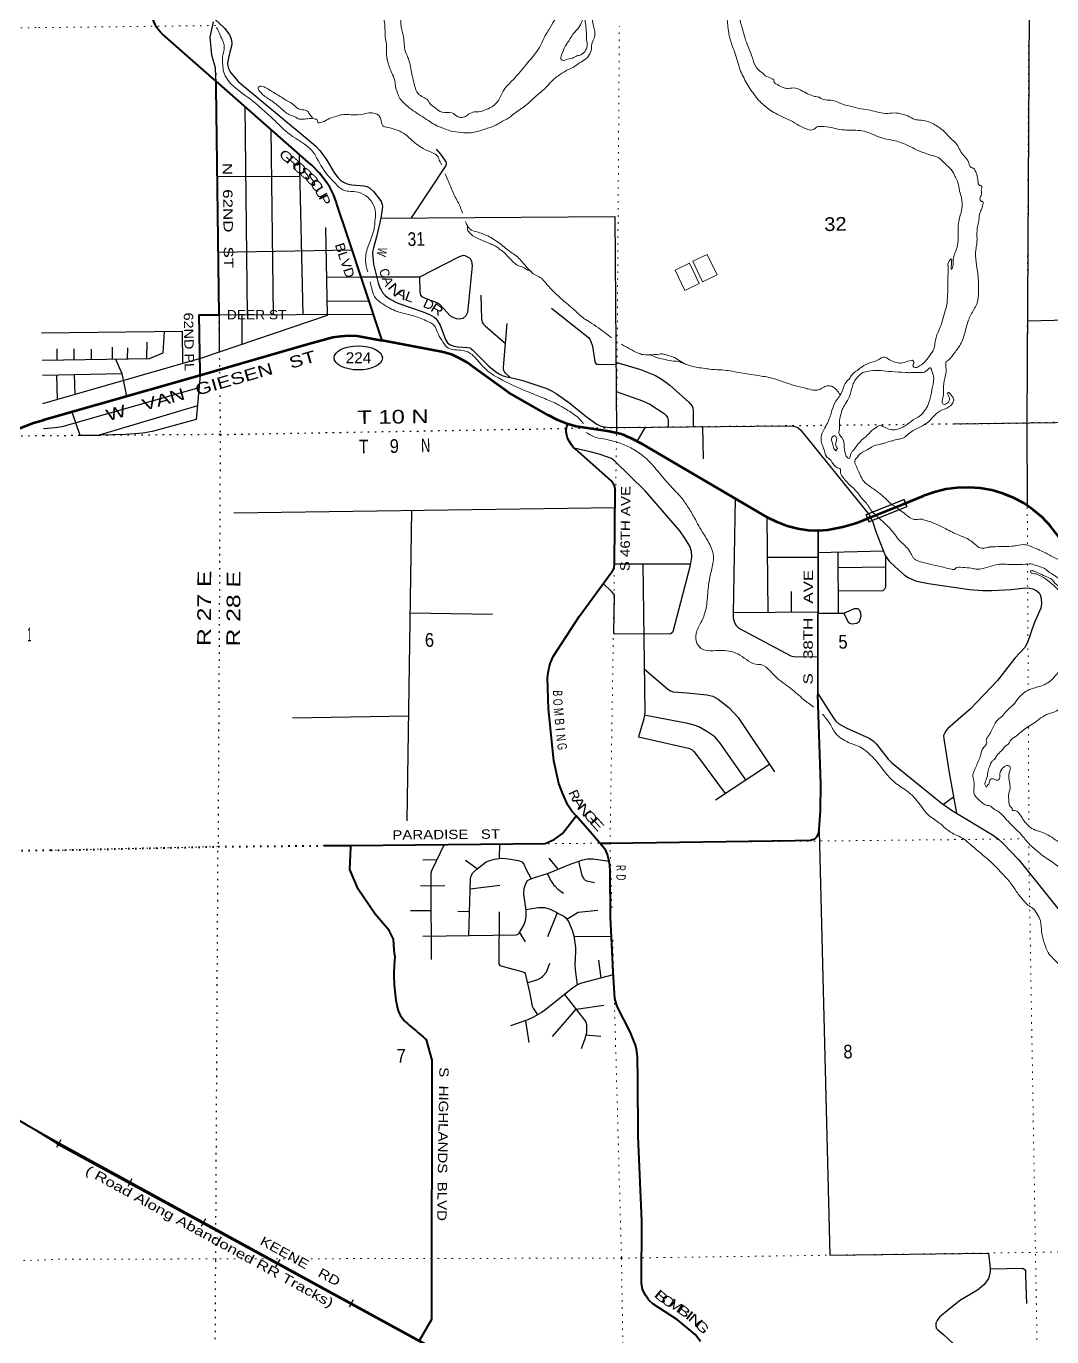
# Model space of a CAD drawing. Header units: feet. Extents: x 245918 to 509309, y -547785 to -360805.
# Drawn here: x 411637 to 424774, y -447073 to -430288 of the extents above; entities that cross this region are included whole.
import ezdxf
from ezdxf.enums import TextEntityAlignment as Align

# ---------------------------------------------------------------- set-up
doc = ezdxf.new("R2010")
doc.units = ezdxf.units.FT
doc.header["$LTSCALE"] = 60
for name, pattern in [('DOTTED', [1.5, 0.3, -1.2]), ('LONG_DASHED', [7.5, 6, -1.5]), ('MEDIUM_DASHED', [4.5, 3, -1.5])]:
    doc.linetypes.add(name, pattern=pattern)
for name, color, linetype, lineweight in [('17', 7, 'Continuous', 25), ('23', 7, 'Continuous', 70), ('26', 7, 'Continuous', 40), ('27', 7, 'Continuous', 13), ('29', 7, 'Continuous', 25), ('34', 7, 'Continuous', 25), ('39', 7, 'Continuous', 13), ('53', 7, 'DOTTED', 40), ('59', 7, 'Continuous', 13), ('6', 7, 'DOTTED', 25), ('63', 7, 'Continuous', 25), ('7', 7, 'DOTTED', 13)]:
    doc.layers.add(name, color=color, linetype=linetype, lineweight=lineweight)
doc.layers.add('30', color=7, linetype='Continuous')
doc.layers.add('54', color=7, linetype='Continuous')

msp = doc.modelspace()

# ---------------------------------------------------------------- linework, layer by layer
at = {"layer": '17'}
msp.add_ellipse((415890.69, -434535.91), major_axis=(-309.24, 1), ratio=0.500121, dxfattribs=at)
at = {"layer": '23'}
for points in [[(413864.24, -434755.48), (415252.17, -434357.77), (415563.8, -434272.46), (415665.43, -434255.7), (415768.25, -434249.65), (415871.13, -434254.39), (415925.13, -434261.23), (416195.32, -434312.16)], [(418573.99, -435383.14), (418446.19, -435334.38), (418321.12, -435270.99), (417816.27, -434978.96), (417372.95, -434658.51), (417286.33, -434595.59), (417193.6, -434542.08), (417095.79, -434498.55), (416993.96, -434465.49), (416936.61, -434451.89), (416195.32, -434312.16)], [(411854.72, -435331.4), (411869.84, -435326.97), (413864.24, -434755.48)], [(411335.25, -435541.17), (411409.75, -435499.47), (411490.26, -435461.64), (411732.02, -435368.17), (411854.72, -435331.4)], [(419348.24, -435549.11), (419296.54, -435525.82), (419245.4, -435509.33), (419185.23, -435493.59), (419083.41, -435474.14), (418965.86, -435455.61), (418740, -435425.05), (418682.54, -435413.65), (418577.2, -435384.36), (418573.99, -435383.14)], [(421780.42, -436748.3), (421746.8, -436751.38), (421656.46, -436745.67), (421519.36, -436725), (421385.18, -436690.11), (421255.37, -436641.39), (421131.37, -436579.37), (419530.67, -435639.35), (419380.3, -435563.55), (419348.24, -435549.11)], [(425437.78, -437560.64), (424752.15, -436685.93), (424732.51, -436660.88), (424708.04, -436635.93), (424650.14, -436576.89), (424536.97, -436481.33), (424414.44, -436398.12), (424283.88, -436328.18), (424146.72, -436272.26), (424004.47, -436231), (423858.69, -436204.82), (423710.97, -436194.03), (423562.92, -436198.74), (423416.19, -436218.89), (423272.36, -436254.28), (423133.02, -436304.51)], [(421780.42, -436748.3), (421905.79, -436736.8), (422097.08, -436700.66), (422245.5, -436656.13), (422274.05, -436647.57), (422283.54, -436644.72), (422382.91, -436604.92), (422443.7, -436579.81), (422870.54, -436409.33), (423133.02, -436304.51)]]:
    msp.add_lwpolyline(points, dxfattribs=at)
at = {"layer": '26'}
for p, q in [((415450.11, -440782.88), (415795.12, -440779.7)), ((412020.1, -444572.37), (420720.6, -449330.67))]:
    msp.add_line(p, q, dxfattribs=at)
for points in [[(414069.17, -430992.43), (414054.19, -430979.28), (413380.87, -430388.28), (413357.16, -430365.58), (413330.34, -430334.57), (413306.91, -430300.92), (413287.12, -430265.01), (413271.2, -430227.23), (413259.31, -430187.99), (413251.59, -430147.72), (413190.5, -429728.82), (413188.06, -429714.28), (413122.81, -429424.16), (413027.6, -429142.46), (412433.86, -427738.2), (412327.67, -427535.91), (412294.76, -427491.31), (412257.37, -427450.4), (412247.62, -427441.75)], [(413864.24, -434755.48), (413863.64, -434722.03), (413850.4, -433986.17), (414108.5, -433986.17), (414069.39, -431073.79), (414069.39, -430999.46), (414069.17, -430992.43)], [(416195.32, -434312.16), (416187.54, -434288.63), (415752.67, -432973.92), (415693.42, -432794.8), (415676.88, -432744.8), (415613.2, -432552.28), (415608, -432536.04), (415571.19, -432441.49), (415524.71, -432351.32), (415477.75, -432279.05), (415392.62, -432169.64), (415296.53, -432069.72), (415252.79, -432031.33), (414069.17, -430992.43)], [(418985.48, -440751.18), (418888.26, -440633.7), (418683.01, -440402.91), (418627.86, -440339.57), (418575.19, -440265.55), (418509.64, -440118.56), (418458.62, -439987.4), (418396.06, -439698.21), (418326.31, -439030.59), (418316.35, -438632.91), (418321.87, -438569.77), (418337.57, -438502.47), (418353.26, -438439.67), (418386.09, -438360.92), (418720.87, -437849.9), (419137.29, -437277.2), (419137.38, -437277.09), (419146.95, -437263.9), (419155.1, -437249.78), (419161.72, -437234.89), (419166.74, -437219.38), (419168.26, -437212.23), (419171.81, -437187.31), (419172.1, -437162.23), (419182.85, -436233.86), (419182.71, -436230.53), (419180.77, -436211.65), (419176.88, -436193.09), (419171.06, -436175.03), (419163.39, -436157.68), (419153.94, -436141.23), (419142.83, -436125.86), (419130.17, -436111.73), (418671.56, -435703.22), (418645.27, -435677.48), (418620.54, -435647.75), (418599.06, -435615.6), (418581.05, -435581.38), (418566.72, -435545.47), (418560.23, -435524.42), (418555.98, -435502.81), (418554.01, -435480.87), (418554.35, -435458.85), (418556.98, -435436.98), (418561.89, -435415.51), (418569.01, -435394.67), (418573.99, -435383.14)], [(418985.48, -440751.18), (419115.85, -440750.56), (421487.7, -440716.98), (421682.25, -440714.05), (421736.99, -440696.45), (421766.32, -440671.02), (421789.78, -440624.08), (421795.65, -440573.23), (421813.24, -440336.58), (421816.17, -439997.24), (421776.11, -438849.17)], [(415795.12, -440779.7), (418283.37, -440756.74), (418400.79, -440704.68), (418508.07, -440625.34), (418683.01, -440402.91)], [(420275.49, -447133.92), (420207.46, -447044.04), (419981.83, -446855.78), (419665.43, -446650.48), (419611.95, -446602.31), (419571.6, -446541.75), (419533.5, -446467.72), (419519.96, -446384.67), (419521.95, -445589.3), (419474.13, -444505.45), (419470.14, -443773.96), (419466.16, -443493.73), (419455.03, -443385.71), (419441.58, -443336.36), (419374.49, -443166.1), (419208.45, -442842.88), (419175.22, -442741.63), (419155.5, -442403.22), (419123.41, -441692.81), (419115.44, -441117.92), (419110.94, -441032.69), (419101.98, -440965.4), (419084.04, -440895.87), (419063.87, -440846.52), (419053.66, -440833.57), (418985.48, -440751.18)], [(416360.83, -442193.11), (416350.95, -442122.07), (416342.98, -441979.89), (416287.19, -441868.62), (416107.84, -441658.45), (415890.63, -441341.12), (415781.03, -441087.68), (415793.84, -440807.72), (415795.12, -440779.7)], [(408982.24, -442157.02), (410343.09, -443406.68), (410454.55, -443504.74), (410566.97, -443599.14), (410681.06, -443691.66), (410796.91, -443783.47), (410914.37, -443872.2), (411032.89, -443958.49), (411153.15, -444044.07), (411275.02, -444126.58), (411397.96, -444206.63), (411523.19, -444285.35), (411637.48, -444354.59), (412019.74, -444572.52)], [(416674.27, -447119.74), (416833.79, -446845.61), (416836.05, -443530.33), (416764.31, -443270.7)]]:
    msp.add_lwpolyline(points, dxfattribs=at)
at = {"layer": '26', "lineweight": 35}
msp.add_lwpolyline([(421776.11, -438849.17), (421780.36, -436776.54), (421780.42, -436748.3)], dxfattribs=at)
at = {"layer": '26'}
msp.add_spline([(416360.83, -442193.11), (416346.88, -442405.34), (416368.8, -442726.79), (416432.57, -442961.69), (416586.01, -443116.23), (416764.31, -443270.87)], degree=3, dxfattribs=at)
at = {"layer": '29'}
for p, q in [((414469.74, -433984.42), (414443.66, -431321.13)), ((414771.33, -431608.74), (414802.12, -433982.82)), ((415186.08, -433980.96), (415139.54, -431931.93)), ((414084.71, -432214.29), (415143.64, -432210.16)), ((414094.37, -433181.71), (415812.18, -433153.83)), ((415486.93, -433501.45), (415926.18, -433498.48)), ((415926.18, -433498.48), (416680.15, -433496.82)), ((415492.94, -433811.13), (416028.21, -433806.94)), ((414108.5, -433986.17), (416084.33, -433976.61)), ((414108.5, -433986.17), (414109.99, -434460.26)), ((414402.08, -434360.59), (414402.87, -433984.75)), ((424461.23, -434059.78), (426312.25, -434022.63)), ((413181.06, -434545.76), (413186.21, -434334.3)), ((412034.8, -434561.82), (412035.01, -434419.14)), ((412250.86, -434558.79), (412250.86, -434419.14)), ((412473.11, -434555.68), (412474.45, -434424.3)), ((412741.67, -434551.92), (412740.57, -434399.29)), ((412934.22, -434549.22), (412936.76, -434406.51)), ((411844.49, -434758.99), (412860.04, -434736.47)), ((412026.53, -434754.95), (412032.67, -435068.7)), ((412252.92, -434749.93), (412260.75, -435003.23)), ((413830.08, -435151.77), (412569.49, -435524.72)), ((423516.29, -435380.06), (427121.59, -435336.36)), ((419462.87, -435605.18), (419568.46, -435422.82)), ((420298.56, -435417.16), (420308.65, -435830.22)), ((414296.49, -436521.01), (419180.33, -436451.8)), ((416573.15, -436488.75), (416512.39, -440466.26)), ((421124.31, -436575.84), (421135.19, -437792.64)), ((421779.84, -437028.07), (422616.6, -437008.22)), ((422042.14, -437803.86), (422039.93, -437021.9)), ((419171.95, -437175.28), (420149.07, -437171.46)), ((421128.45, -437089.71), (421779.72, -437087.17)), ((422040.49, -437220.27), (422648.49, -437211.62)), ((421436.49, -437528.06), (421437.56, -437789.8)), ((416553.11, -437800.81), (417610.51, -437818.71)), ((420691.19, -437796.81), (421778.29, -437786.6)), ((415049.8, -439145.35), (416532.95, -439120.36)), ((420468.55, -440195.08), (421157.62, -439739.81)), ((423516.67, -440162.75), (423387.48, -440256.38)), ((417701.78, -440943.55), (417705, -440762.08)), ((416894.98, -440965.94), (416716.6, -440966.95)), ((417413.62, -441079.51), (417263.07, -440972.8)), ((418449.54, -441084.65), (418333.84, -440944.65)), ((416687.92, -441298.71), (416998.24, -441292.48)), ((417322.63, -441337.15), (417702.72, -441288.76)), ((416561.1, -441612.89), (416819.97, -441611.19)), ((417314.86, -441627.23), (417167.66, -441628.5)), ((418439.43, -441643.8), (418313.92, -441949.68)), ((417956.73, -441895.76), (418029.94, -442012.73)), ((418653.86, -441944.36), (419132.79, -441942.49)), ((418969.68, -442248.81), (418999.23, -442478.97)), ((418031.64, -443025.82), (418077.24, -443305.21)), ((418805.32, -443207.52), (418997.66, -443221.69))]:
    msp.add_line(p, q, dxfattribs=at)
for points in [[(424482.53, -430085.7), (424455.37, -435366.64), (424458.31, -436421.8)], [(414069.17, -430992.43), (414067.44, -430936.87), (414061.57, -430819.52), (414014.64, -430657.18), (413995.09, -430428.33), (414036.15, -430230.78)], [(414063.5, -430205.42), (414160.11, -430295.08), (414180.67, -430315.65), (414239.77, -430397.92), (414262.9, -430449.34), (414270.61, -430505.91), (414266.76, -430544.47), (414244.91, -430619.04), (414219.22, -430737.31), (414216.65, -430766.87), (414219.22, -430796.44), (414229.5, -430831.15), (414239.77, -430855.58), (414259.05, -430885.14), (414352.84, -430994.42), (415236.8, -431729.75), (415348.58, -431826.17), (415396.11, -431878.88), (415478.34, -431992.01), (415586.27, -432171.98), (415633.8, -432231.12), (415662.07, -432259.4), (415699.33, -432285.11), (415746.87, -432305.68), (415777.7, -432314.68), (415807.26, -432321.11), (415966.58, -432331.39), (415999.98, -432340.39), (416034.67, -432358.39), (416089.92, -432408.52), (416164.44, -432503.65), (416182.43, -432531.94), (416197.85, -432570.5), (416200.42, -432594.93), (416197.85, -432629.64), (416180.37, -432744.67)], [(416886.6, -431862.93), (416942.09, -431925.73), (416994.2, -431997.52), (417011.58, -432025.55), (417018.31, -432045.73), (417017.18, -432056.95), (417012.13, -432073.78), (416566.62, -432742.18)], [(411850.96, -435120.86), (413886.07, -434536.67), (415496.35, -433987.19), (415474.58, -432864.19)], [(416180.37, -432744.67), (416123.33, -432987.02), (416084.77, -433127.14), (416077.08, -433161.85), (416074.49, -433195.28), (416075.78, -433241.56), (416087.35, -433336.69), (416143.89, -433573.23), (416168.29, -433637.51), (416182.42, -433664.5), (416202.98, -433699.21), (416236.39, -433737.78), (416260.79, -433758.35), (416305.76, -433786.63), (416362.29, -433817.48), (416411.13, -433840.62), (416709.21, -433943.47), (416802.98, -433982.03), (416863.39, -434015.46), (416882.64, -434032.17), (416905.77, -434059.17), (416940.48, -434118.3), (417007.29, -434298.28), (417035.54, -434341.99), (417068.96, -434370.27), (417115.2, -434386.98), (417166.61, -434395.98), (417295.09, -434401.13), (417323.05, -434408.87), (417342.34, -434424.3), (417356.76, -434437.12), (417562.33, -434642.81), (417652.25, -434713.51), (417695.94, -434741.79), (417731.93, -434761.08), (417776.88, -434775.21), (417911.8, -434802.22), (417999.16, -434824.06), (418179.05, -434884.49), (418304.95, -434929.48), (418364.06, -434956.48), (418425.72, -434992.47), (418600.47, -435115.89), (418811.18, -435285.58), (418944.8, -435383.29), (418988.48, -435406.42), (419024.45, -435415.42), (419073.29, -435424.42), (419196.62, -435425.7)], [(416180.37, -432744.67), (419175.92, -432725.36), (419198.88, -435493.35)], [(417462.47, -433731.76), (417470.03, -434040.94), (417471.79, -434061.57), (417476.75, -434079.07), (417488.51, -434098.14), (417514.45, -434127.12), (417776.71, -434350.67)], [(418366.09, -433898.52), (418839.85, -434275.59), (418856.48, -434296.64), (418870.35, -434325.26), (418888.95, -434385.06), (418922.94, -434582.65), (418925.97, -434596.1), (418932.7, -434607.31), (418946.15, -434616.29), (418963.3, -434618.23), (419185.15, -434620.04)], [(411834.76, -434215.24), (413634.47, -434194.01), (413640.04, -434607.29)], [(411841.01, -434564.53), (413215.55, -434545.28), (413391.4, -434472.67), (413408.4, -434196.68)], [(417834.54, -434786.75), (417773.76, -434726.21), (417765.35, -434714.99), (417755.83, -434699.29), (417750.78, -434677.98), (417749.27, -434656.07), (417799.62, -434095.72)], [(412782.35, -434551.35), (412860.04, -434736.47), (412923.4, -435025.08)], [(419191.41, -434592.67), (419507.32, -434684.54), (419697.7, -434762.96), (419785.07, -434814.38), (419882.45, -434886.87), (420126.84, -435102.36), (420167.78, -435155.47), (420175.66, -435179.49), (420180.8, -435215.49), (420180.9, -435418.07)], [(413864.24, -434755.48), (413815.22, -435324.13), (413249.39, -435480.18), (413132.25, -435499), (412911.26, -435517), (412569.49, -435524.72)], [(413850.03, -434920.29), (412092.18, -435418.77), (412006.74, -435432.16), (411856.74, -435444.43)], [(419194.49, -434964.6), (419533.23, -435084.36), (419625.22, -435127.62), (419808.19, -435248.91), (419828.75, -435269.48), (419850.1, -435298.57), (419859.59, -435333.76), (419858.46, -435420.57)], [(412220.61, -435226.46), (412325.38, -435527.29), (412569.49, -435524.72)], [(419196.62, -435425.7), (421411.7, -435404.47), (421459.88, -435408.16), (421510.63, -435422.47), (421531.19, -435434.04), (421556.16, -435457.73), (422437.33, -436549.16), (422482, -436638.64), (422520.26, -436758.62), (422639.61, -437067.83), (422692.72, -437140.02), (422766.31, -437213.18), (422888.03, -437317.43), (422934.28, -437348.29), (422989.16, -437376.14), (423042.21, -437397.14), (423195.53, -437425.29), (423718.28, -437503.16), (423892.8, -437512.84), (424004.57, -437516.03), (424258.71, -437501.05), (424438.79, -437482.37), (424491.55, -437484.56), (424530.09, -437494.85), (424576.35, -437515.42), (424611.19, -437545.63), (424625.17, -437571.98), (424638.02, -437615.69), (424643.16, -437687.69), (424632, -437741.34), (424550.72, -437933.46), (424463.28, -438181.36), (424427.88, -438243.62), (424300.33, -438379.98), (424077.31, -438666.55), (423734.51, -439031.52), (423443.29, -439282.39), (423419.96, -439307.54), (423399.4, -439346.11), (423389.12, -439371.82), (423389.8, -439416.47), (423459.63, -439851.74), (423553.75, -440364.96)], [(419028.43, -437426.91), (419136.2, -437528.25), (419167.03, -437574.53), (419161.89, -438055.35), (419169.6, -438070.77), (419889.13, -438065.63), (419909.69, -438052.78), (419925.33, -438039.43), (420146.06, -437191.45), (420161.53, -437088.57), (420159.35, -437015.58), (420138.4, -436947.16), (420074.16, -436844.31), (420010.15, -436750.44), (419567.69, -436236.7), (419175.83, -435860.62), (419133.64, -435826.12), (419087.38, -435805.55), (418976.88, -435766.98), (418859.07, -435737.98), (418657.6, -435692.3)], [(420718.57, -436336.95), (420691.01, -437806.68), (420693.48, -437865.06), (420706.33, -437913.92), (420726.89, -437960.2), (420763.85, -437998.2), (421429.85, -438353.23), (421484.97, -438366.45), (421777.11, -438359.85)], [(419535.45, -437173.86), (419559.23, -439071.8), (419549.93, -439158.39), (419478.46, -439389.78)], [(422041.33, -437518.09), (422613.41, -437515.47), (422636.22, -437494.81), (422647.25, -437469.38), (422649.12, -437080.75)], [(421778.25, -437806.63), (422112.17, -437803.13), (422245.62, -437746.78), (422288.08, -437744.5), (422312.43, -437764.78), (422324.35, -437804.3), (422327.85, -437841.92), (422317.57, -437888.2), (422302.15, -437919.05), (422270.85, -437938.37), (422217.35, -437947.34), (422189.08, -437939.62), (422174.73, -437928.76), (422112.17, -437803.13)], [(419552.28, -438516.77), (419855.73, -438780.42), (419889.14, -438800.99), (419924.48, -438814.63), (420102.68, -438825.93), (420356.99, -438850.91), (420431.36, -438867.84), (420500.74, -438906.41), (420635.87, -439011.65), (420756.5, -439141.04), (421223.73, -439838.5)], [(421776.15, -438832.08), (421983.57, -439154.23), (422006.63, -439189.21), (422047.75, -439222.64), (422148.21, -439279.46), (422435.78, -439407.77), (422489.16, -439443.96), (422530.86, -439484.9), (422678.25, -439672.98), (422723.59, -439721.46), (422973.51, -439921.57), (423357.11, -440235.74), (423491.59, -440327.12), (424013.31, -440644.76), (424090.7, -440698.52), (424149.81, -440755.08), (424350.89, -440963.11), (425702.87, -442648.08)], [(420856.35, -439938.86), (420525.65, -439469.61), (420485.33, -439418.08), (420457.06, -439389.8), (420354.9, -439320.43), (420251.48, -439261.24), (420192.37, -439238.1), (420114.29, -439219.47), (419554.74, -439113.64)], [(419478.46, -439389.78), (420119.58, -439535.13), (420161.54, -439549.21), (420189.8, -439574.92), (420250.17, -439654.49), (420588.33, -440115.94)], [(421792.63, -440599.37), (421929.54, -446027.38), (423962.24, -446001.66)], [(416990.7, -440768.67), (416836.34, -441086.78), (416826.07, -441109.92), (416821.46, -441158.34), (416818.04, -441300.2), (416823.87, -442241.21)], [(416716.57, -441943.93), (417915.49, -441925.27), (417938.75, -441917.27), (417951.6, -441904.41), (417983.24, -441851.08), (418010.7, -441801.57), (418034.84, -441740.99), (418041.53, -441685.87), (418040.31, -441611.1), (418009.47, -441409.43), (418015.84, -441331.04), (418038.9, -441265.47), (418059.53, -441230.77), (418082.66, -441215.34), (418136.69, -441193.16), (418326.62, -441136.48), (418618.36, -441013.46), (418766.18, -440963.37), (418826.28, -440952.71), (418899.81, -440953.09), (419106.07, -440981.26)], [(417306.62, -441934.75), (417326.08, -441208.31), (417334.87, -441169.06), (417358, -441130.49), (417407.64, -441084.12), (417527.37, -440991.75), (417573.85, -440971.08), (417635.53, -440955.65), (417725.34, -440945.03), (417812.84, -440950.51), (417943.89, -440971.08), (417987.75, -440991.95), (418013.27, -441019.93), (418040.18, -441087.65), (418100.69, -441199.29)], [(418710.47, -440982.25), (418755.09, -441166.77), (418773.89, -441199.92), (418784.17, -441215.35), (418815.42, -441234.46), (418915.59, -441256.05)], [(418310.57, -441141.27), (418360.18, -441235.91), (418395.29, -441288.05), (418411.58, -441302.76), (418447.54, -441339.79), (418519.81, -441389.46)], [(418038.98, -441602.42), (418194.41, -441574.03), (418223.99, -441572.73), (418274.36, -441576.23), (418324.21, -441588.16), (418347.31, -441597.17), (418525.01, -441685.13), (418550.34, -441706.43), (418583.75, -441752.71), (418629.83, -441864.54), (418653.13, -441937.84), (418673.66, -442088.26), (418674.96, -442132.08), (418665.68, -442309.94), (418667.25, -442367.22), (418680.34, -442469.71), (418695.67, -442565.9)], [(418564.13, -441725.53), (418706.95, -441632.48), (418959.07, -441609.51)], [(417694.1, -441628.44), (417692.05, -442292.66), (417695.91, -442306.8), (417704.9, -442315.69), (417765.03, -442335.43), (418002.99, -442400.65), (418019.69, -442407.07), (418029.6, -442420.31), (418082.62, -442659.85), (418119.38, -442839.52), (418130.19, -442864.73), (418139.18, -442878.87), (418188.32, -442948.63)], [(419157.45, -442436.71), (418750.7, -442545.36), (418714.8, -442558.76), (418683.96, -442574.19), (418632.87, -442609.75), (418274.09, -442895.59), (418233.81, -442922.99), (418125.05, -442984.29), (418062.05, -443015.57), (417840.17, -443090.36)], [(418055.67, -442538.09), (418190.04, -442495.6), (418229.12, -442475.21), (418254.82, -442454.64), (418295.76, -442405.28), (418313.92, -442369.79), (418343.32, -442289.22)], [(418532.89, -442689.41), (418792.68, -443022.7), (418804.74, -443043.43), (418812.44, -443073), (418815.15, -443132.5), (418812.44, -443180.99), (418791.64, -443258.46), (418744.12, -443384.52)], [(418377.18, -443228.11), (418680, -442877.29), (419034.08, -442825.96)], [(423962.24, -446001.66), (423983.9, -446197.12), (423984.08, -446238.21), (423976.37, -446278.07), (423963.53, -446325.64), (423934.56, -446369.14), (423901.85, -446407.92), (423844.03, -446459.34), (423800.93, -446487.54), (423603.24, -446604.19), (423459.59, -446718.63), (423335.22, -446823.17), (423304.05, -446863.09), (423288.96, -446897.74), (423288.96, -446931.16), (423294.1, -446962.02), (423310.53, -446980.94), (423390.87, -447046.56), (423515.11, -447162.58)], [(423984.47, -446202.24), (424404.23, -446193.48), (424439.2, -446218.99), (424436.46, -446291.93), (424450.51, -446645.75)]]:
    msp.add_lwpolyline(points, dxfattribs=at)
msp.add_lwpolyline([(416680.15, -433496.82), (417185.52, -433239.11), (417238.56, -433221.01), (417253.98, -433223.58), (417313.68, -433252.6), (417325.93, -433264.72), (417341.35, -433295.57), (417350.14, -433358.35), (417290.52, -433955.96), (417269.4, -433997.48), (417228.77, -434030.13), (417192.31, -434041.19), (417148.63, -434036.05), (417104.94, -434018.05), (417066.5, -433996.79), (416937.82, -433855.44), (416889.09, -433825.22), (416753.35, -433776.25), (416709.22, -433753.22), (416691.12, -433732.54), (416682.91, -433684.62)], close=True, dxfattribs=at)
at = {"layer": '34', "lineweight": 13}
msp.add_line((411636.93, -444355.53), (412015.97, -444571.07), dxfattribs=at)
at = {"layer": '34'}
for p, q in [((412023.69, -444593.23), (426814.77, -452658.59)), ((412023.72, -444593.63), (426814.88, -452658.55)), ((412023.72, -444599.31), (426814.79, -452664.67)), ((412023.74, -444599.71), (426814.9, -452664.63))]:
    msp.add_line(p, q, dxfattribs=at)
for points in [[(396562.32, -430719.38), (398083.03, -432123.26), (401881.65, -435632.05), (403459.81, -437092.81), (410105.72, -443207.13), (410647.07, -443692.36), (410826.96, -443830.7), (411120.78, -444034.65), (411369.2, -444185.44), (412023.77, -444593.23)], [(396562.4, -430718.69), (398083.1, -432122.6), (401881.7, -435631.45), (403459.84, -437092.24), (410105.71, -443206.69), (410647.06, -443691.93), (410826.95, -443830.27), (411120.77, -444034.22), (411369.18, -444185.02), (412023.74, -444592.83)]]:
    msp.add_lwpolyline(points, dxfattribs=at)
at = {"layer": '34', "lineweight": 13}
msp.add_lwpolyline([(412016.03, -444571.91), (418016.38, -447855.46), (419297.6, -448556.58), (419810.67, -448837.34), (424647.23, -451484.03)], dxfattribs=at)
at = {"layer": '39'}
for points in [[(420176.82, -433298.57), (420301.99, -433560.51), (420486.19, -433472.49), (420361.01, -433210.54)], [(419949.88, -433410.53), (420075.06, -433672.48), (420259.25, -433584.45), (420134.08, -433322.51)]]:
    msp.add_lwpolyline(points, close=True, dxfattribs=at)
for points in [[(415868.87, -429213.54), (415903.82, -429246.77), (415964.06, -429327.5), (416060.13, -429397.31), (416099.3, -429438.44), (416137.9, -429457.53), (416201.64, -429518.13), (416231.29, -429579.56), (416263.63, -429667.02), (416264.85, -429715.14), (416263.16, -429727.22), (416265.68, -429747.22), (416337.64, -429893.86), (416374.19, -429989.24), (416365.86, -430055.65), (416376.9, -430095.5), (416414.73, -430162.75), (416436.33, -430222.39), (416438.02, -430288.56), (416451.59, -430348.4), (416474.31, -430452.14), (416477.6, -430502.22), (416487.82, -430588.22), (416526.52, -430689.56), (416537.26, -430717.38), (416576.01, -430898.97), (416611.89, -431046.52), (416658.71, -431151.66), (416722.04, -431196.22), (416779.15, -431232.9), (416798.01, -431264.52), (416875.99, -431332.76), (416963.72, -431390.74), (417088.27, -431397.64), (417169.79, -431447.74), (417220.17, -431456.51), (417277.8, -431434.99), (417303.39, -431416.29), (417378.85, -431386.3), (417454.97, -431382.38), (417488.8, -431371.49), (417506.69, -431365.03), (417599.88, -431322.56), (417658.84, -431274.93), (417685.97, -431238.14), (417756.81, -431105.95), (417873.76, -430972.61), (418049.1, -430769.58), (418225.62, -430534.42), (418286.54, -430406.5), (418330.85, -430335.17), (418400.04, -430217.08), (418448.1, -430135.62), (418474.37, -430064.74), (418478.07, -430052.61), (418528.96, -429846.69), (418560.69, -429675.37), (418578.48, -429586.66), (418572.88, -429524.61), (418565.94, -429488.67), (418557.56, -429474.83), (418541.42, -429471.23), (418510.53, -429518.15), (418500.46, -429516.39), (418486.16, -429506.73), (418481.38, -429476.76), (418508.12, -429345.68), (418522.67, -429130.65), (418538.1, -428949.7), (418539.75, -428935.62), (418567.97, -428784.44), (418590.75, -428733.72), (418609.56, -428685.1), (418634.5, -428562.09), (418667.55, -428442.89), (418739.57, -428278.57), (418797.05, -428172.81), (418899.81, -428033.8), (419004.83, -427904.77), (419089.34, -427836.43), (419182.02, -427773.91), (419255.73, -427754), (419259.53, -427745.88), (419345.07, -427717.65), (419354.93, -427711.38), (419469.67, -427648.31), (419462.94, -427620.39), (419438.67, -427612.98), (419431.99, -427587.06), (419457.24, -427554.33), (419512.7, -427526.85), (419584.15, -427496.97), (419694.57, -427421.96), (419792.91, -427345.26), (419860.45, -427241.24), (419902.71, -427167.95), (419930.37, -427151.21)], [(418934.89, -430031.07), (418960.95, -429952.18), (418971.18, -429881.71), (418972.93, -429715.15), (418975.15, -429566.64), (418969.45, -429500.58), (418943.54, -429429.01), (418924.22, -429379.34), (418897.03, -429257.64), (418892.61, -429241.71), (418870.77, -429015.55), (418864.72, -428857.22), (418880.86, -428704.35), (418917, -428548.96), (418992.88, -428378.53), (419031.23, -428309.35), (419120.36, -428186.74), (419214.03, -428084.07), (419298.43, -428011.73), (419432.14, -427906.04), (419471.67, -427882.99), (419477.63, -427880.83), (419482.67, -427920.83), (419464.31, -427987.49), (419466.47, -427993.45), (419492.59, -427994.8), (419518.23, -427978.11), (419558.59, -427908.88), (419620.28, -427811.03), (419696.1, -427716.84), (419721.29, -427682.09), (419767.04, -427666.91), (419806.16, -427627.8), (419979.03, -427485.02), (420094.59, -427375.79), (420176.38, -427279.43), (420268.44, -427192.86), (420383.03, -427123.77), (420450.16, -427081.95), (420529.74, -427055.88), (420643.79, -427044.98), (420659.84, -427044.58), (420750.26, -427050.33), (420829.36, -427084.44), (420966.03, -427173.29), (420992.56, -427190.68), (421097.99, -427312.42), (421146.6, -427409.5), (421155.86, -427457.42), (421184.53, -427559.01), (421185.76, -427607.13), (421187.97, -427693.34), (421175.26, -427745.81), (421100.52, -427882.12), (421094.72, -427890.28), (421043.15, -427991.9), (420998.99, -428069.24), (420988.09, -428113.65), (420985.93, -428185.93), (420997.23, -428235.8), (421010.65, -428289.63), (421017.02, -428381.76), (421004.51, -428598.73), (420989.29, -428787.71), (420981.01, -428856.12), (420960.65, -428922.83), (420921.73, -429048.2), (420831.87, -429220.98), (420686.7, -429427.27), (420676.99, -429439.55), (420630.88, -429518.95), (420597.25, -429616.09), (420571.18, -429773.22), (420568.87, -429839.49), (420609.68, -429944.79), (420617.54, -430016.81), (420615.01, -430153.3), (420629.44, -430325.46), (420643.58, -430407.36), (420685.25, -430546.74), (420757, -430763.62), (420787.63, -430863.15), (420832.08, -430954.31), (420936.84, -431128.21), (420945.11, -431138.04), (421013.68, -431230.6), (421052.74, -431267.74), (421155.23, -431353.43), (421234.74, -431403.59), (421452.06, -431508.46), (421564.06, -431573.86), (421633.04, -431604.22), (421667.43, -431615.39), (421731.38, -431605.76), (421770.75, -431576.67), (421820.76, -431571.41), (421955.54, -431586.08)], [(412468.12, -427287.13), (412517.07, -427343.99), (412566, -427374.85), (412767.24, -427478.11), (412944.22, -427573.96), (413135.23, -427669.46), (413312.47, -427775.33), (413434.7, -427848.48), (413436.92, -427856.45), (413481.38, -427869.38), (413519.93, -427886.46), (413644.94, -427911.4), (413757.77, -427930.62), (413816.63, -427957.22), (413826.86, -427964.99), (413976.64, -428095.62), (414167.2, -428251.33), (414411.97, -428409.66), (414642.31, -428552.31), (414893, -428706.49), (415154.01, -428872.44), (415264.28, -428947.91), (415401.56, -429060.8), (415534.65, -429165.79), (415604.65, -429236.25), (415693.17, -429324.29), (415724.52, -429373.66), (415753.72, -429417.06), (415786.36, -429516.55), (415790.58, -429524.46), (415844.18, -429581.3), (415928.12, -429647.39), (415983.53, -429696.14), (416018.9, -429745.41), (416082.12, -429864.19), (416173.51, -430064.51), (416192.88, -430116.18), (416231.28, -430283.73), (416237.03, -430430.04), (416251.37, -430519.95), (416252.76, -430652.33), (416277.89, -430772.07), (416301.89, -430847.7), (416340.08, -430928.98), (416362.24, -431010.68), (416362.6, -431024.71), (416393.74, -431144.3), (416423.55, -431211.76), (416477.32, -431274.6), (416594.1, -431369.96), (416789.93, -431497.43), (416861.33, -431543.79), (416954.68, -431585.57), (417076.19, -431630.65), (417205.05, -431649.48), (417335.51, -431652.21), (417490.94, -431612.18), (417636.11, -431562.38), (417697.43, -431528.75), (417711.26, -431520.37), (417818.12, -431463.51), (417871.17, -431420.05), (418034.69, -431303.58), (418177.79, -431173.59), (418309.23, -431057.94), (418350.15, -431010.77), (418454.19, -430921.88), (418580.58, -430844.47), (418644.02, -430814.79), (418724.83, -430758.58), (418799.82, -430710.56), (418838.89, -430669.45), (418879.97, -430550.05), (418879.71, -430540.03), (418911.27, -430440.94), (418921.4, -430366.45), (418909.73, -430302.55), (418885.89, -430154.69), (418892.78, -430110.38), (418934.89, -430031.07)], [(421621.5, -427959.99), (421631.45, -428013.2), (421638.08, -428115.35), (421631.76, -428181.72), (421622.34, -428284.27), (421600.38, -428367.08), (421529.34, -428569.48), (421477.25, -428729.28), (421393.36, -428899.91), (421325.75, -429080.16), (421248.59, -429200.47), (421196.06, -429263.98), (421141.2, -429315.51), (421090.93, -429389), (421065.48, -429413.72), (421057.82, -429427.95), (421041.94, -429434.38), (420974.19, -429530.37), (420878.26, -429701.3), (420835.65, -429760.55), (420776.48, -429878.4), (420757.04, -429981.21), (420769.68, -430083.2), (420775.84, -430167.3), (420807.55, -430308.94), (420871.02, -430515.99), (420939.74, -430692.81), (420957.31, -430752.55), (421032.3, -430861.01), (421085.5, -430901.79), (421089.66, -430907.71), (421218.32, -430996.75), (421218.58, -431006.78), (421241.14, -431026.28), (421310.32, -431064.66), (421360.9, -431081.44), (421399.1, -431084.49), (421491.25, -431080.16), (421558.13, -431106.57), (421736.7, -431186.33), (421799.2, -431198.81)], [(418789.95, -430162.92), (418753.37, -430228.24), (418736.41, -430270.79), (418662.59, -430364.94), (418567.9, -430505.75), (418542.82, -430544.49), (418495.47, -430654.02), (418488.99, -430714.37), (418521.38, -430725.6), (418549.24, -430716.87), (418632.98, -430696.71), (418690.44, -430669.17), (418742.21, -430653.82), (418802.91, -430596.12), (418823.02, -430519.38), (418820.55, -430501.39), (418810.47, -430343.16), (418789.53, -430162.43)], [(414076.54, -430304.17), (414149.7, -430464.58), (414173.8, -430544.22), (414153.14, -430677.15), (414153.76, -430779.45), (414166.09, -430869.41), (414494.07, -431211.06), (414812.91, -431489.27), (414821.21, -431496.63)], [(415307.23, -431465.61), (415278.84, -431469.9), (415200.73, -431477.08), (415138.57, -431478), (415075.95, -431446.85), (415017.5, -431427.66), (414958.8, -431390.42), (414849.12, -431295.76), (414725.49, -431207.34), (414617.74, -431106.64), (414609.27, -431076.67), (414647.08, -431056.05), (414683.31, -431065.53), (414808.71, -431137.88), (414936.23, -431218.23), (414944.34, -431224.13), (415047.48, -431282.77), (415124.6, -431345.81), (415148.82, -431355.48), (415231.26, -431370.3), (415261.86, -431405.95), (415300.72, -431457.54), (415337.1, -431477.05), (415359.19, -431478.73), (415381.92, -431524.52), (415387.93, -431524.43), (415453.86, -431507.4), (415499.59, -431480.64), (415615.3, -431438.78), (415683.24, -431421.72), (415765.44, -431420.5), (415773.47, -431420.38), (415881.83, -431424.77), (416023.83, -431398.58), (416084.02, -431399.69), (416152.68, -431432.76), (416179.42, -431478.51), (416206.72, -431562.35), (416263.18, -431583.58), (416388.06, -431619.82), (416436.46, -431639.17), (416558.15, -431731.63), (416720.37, -431853.59), (416849.56, -431911.84), (416890.02, -431935.31), (416918.7, -431977.02), (416933.3, -432014.92), (416939.43, -432022.85), (416955.31, -432061.41)], [(421799.2, -431198.81), (421817.6, -431212.38), (421984.86, -431242.29), (422096.35, -431287.63), (422225.52, -431318.48), (422306.32, -431340.53), (422419.09, -431357.75), (422642.95, -431404.28), (422755.16, -431399.45), (422853.8, -431413.02), (422928.63, -431437.21), (423024.09, -431482.96), (423070.39, -431489.82), (423199.36, -431512.66), (423276.56, -431550.84), (423395.09, -431636.13), (423401.26, -431641.99), (423514.54, -431757.51), (423530.93, -431771.14), (423622.83, -431913.27), (423674.54, -431974.16), (423714.57, -432049.39), (423729.48, -432083.12), (423774.35, -432112.08), (423799.48, -432153.58), (423828.2, -432257.17), (423833.39, -432303.18), (423850.04, -432326.84), (423870.25, -432332.36), (423871.63, -432386.49), (423871.94, -432398.51), (423874.97, -432438.56), (423854.45, -432499.26), (423858.77, -432511.18), (423875.32, -432530.83), (423891.46, -432534.43), (423894.03, -432556.44), (423877.73, -432625.06), (423854.85, -432671.77), (423839.48, -432776.48), (423819.88, -432873.27), (423815.87, -432951.61), (423813.03, -433076.07), (423800.9, -433150.59), (423826.83, -433458.89), (423829.56, -433486.9), (423833.86, -433733.55), (423812.67, -433846.42), (423776.33, -433915.55), (423707.59, -434051.68), (423657.92, -434227.47), (423614.84, -434346.91), (423535.52, -434461.25), (423455.8, -434559.55), (423420.82, -434582.43)], [(414821.21, -431496.63), (415048.92, -431698.7), (415326.33, -431918.29), (415339.11, -431938.82)], [(421955.54, -431586.08), (422058.44, -431609.57), (422295.46, -431621.65), (422315.55, -431623.16), (422523.88, -431690.14), (422653.36, -431733.02), (422768.29, -431756.21), (422849.14, -431780.26), (423039.99, -431869.75), (423139.35, -431911.38), (423276.84, -431954.07), (423297.05, -431959.58), (423387.04, -432027.53), (423446.66, -432084.21), (423510.81, -432160.84), (423540.46, -432222.28), (423572.27, -432289.69), (423590.88, -432389.53), (423593.14, -432399.5), (423617.49, -432489.17), (423625.61, -432571.22), (423621.03, -432627.5), (423582.99, -432786.95), (423576.49, -433003.77), (423561.32, -433116.5), (423514.74, -433256.09), (423501.83, -433378.79), (423492.37, -433401.1), (423491.77, -433298.8), (423488.99, -433268.77), (423471.26, -433281.25), (423450.02, -433313.89), (423444.77, -433344.11), (423444.98, -433352.14), (423444.61, -433494.58), (423442.65, -433653.1), (423436.16, -433791.7), (423431.58, -433847.98), (423400.42, -433963.11), (423367.42, -434084.31), (423337.29, -434161.3), (423299.56, -434254.53), (423276.11, -434357.43), (423265.57, -434415.87), (423207.74, -434507.61), (423167.13, -434566.8), (423080.72, -434639.19), (423025.05, -434658.65), (422996.58, -434643.32), (423003.73, -434609.02), (423007.48, -434598.9), (423007.12, -434584.87), (422861.09, -434600.57), (422788.72, -434594.37), (422713.88, -434570.18), (422636.57, -434527.98), (422600.49, -434528.89), (422578.8, -434543.48), (422541.28, -434566.49), (422429.94, -434605.4), (422366.51, -434635.08), (422283.8, -434695.34), (422205.31, -434763.52), (422172.52, -434814.49), (422166.61, -434818.65), (422090, -434961.01), (422061.37, -435017.9), (422016.81, -435079.21), (421995.57, -435111.84), (421954.39, -435227.22), (421899.9, -435371.02), (421857.8, -435450.33), (421820.27, -435551.57), (421826.18, -435625.65), (421854.24, -435703.18), (421886.72, -435796.65), (421942.18, -435847.42), (422030.89, -435943.48), (422061.22, -435952.78), (422066.84, -435983.71), (422069.65, -436011.84), (422086.52, -436045.59), (422184.87, -436160.28), (422277.49, -436252.24), (422362.45, -436358.42), (422409.94, -436411.39), (422449.61, -436472.59), (422561.88, -436588.23)], [(415339.11, -431938.82), (415497.9, -432194.02), (415599, -432303.82), (415691.31, -432383.75), (415854.41, -432407.72), (415990.16, -432460.47), (416083.29, -432572.48), (416111.98, -432674.06), (416104.1, -432785.58)], [(417003.01, -432178.13), (417070.37, -432337.86), (417142.87, -432495.26), (417182.07, -432570.9), (417225.4, -432682.29)], [(416104.1, -432785.58), (416100.2, -432840.87), (416022.42, -433093.6), (415983.2, -433285.16), (416012.64, -433434.61)], [(417264.58, -432791), (417271.81, -432810.3), (417298.58, -432858.05), (417323.07, -432887.78), (417407.82, -432922.61), (417550.96, -432974.65), (417702.77, -433070.68), (417850.84, -433184.83), (417862.98, -433192.66), (417986.93, -433303.15), (418157.87, -433473.13), (418222.52, -433506.27), (418308.05, -433595.27), (418501.37, -433786.97), (418661.82, -433925.01), (418781.7, -434031.54), (418826.21, -434058.97), (419049.05, -434212.12), (419134.68, -434277.96)], [(417293, -432849.37), (417290.27, -432890.17), (417332, -432949.83), (417368.5, -432977.37), (417481.63, -433033.86), (417588.55, -433076.39), (417639.02, -433099.72), (417713.97, -433150.76), (417772.81, -433198.02), (417825.82, -433257.42), (417888.89, -433318.66), (417939.54, -433354.02), (418000.02, -433375.18), (418054.65, -433408.47), (418062.73, -433412.36), (418110.66, -433425.39)], [(416042.75, -433561.72), (416062.56, -433642.27), (416099.41, -433749.67), (416204.16, -433845.33), (416389.15, -433940.98), (416587.09, -433994.17), (416761.29, -434059.99), (416865.27, -434125.58), (416914.06, -434228.67), (416979.16, -434337.5), (417046.75, -434412.4), (417121.77, -434431.94), (417227.75, -434440.18), (417302.18, -434464), (417461.48, -434615.39), (417515.41, -434672.44), (417588.09, -434733.4), (417636.54, -434763.88), (418052.24, -434966.34), (418258.97, -435049.41), (418429.36, -435123.35), (418553.55, -435194.45), (418724.39, -435319.14), (418776.49, -435377.19)], [(419263.49, -434361.46), (419366.91, -434418.01), (419474.02, -434474.59), (419536.46, -434493.72), (419682.87, -434493.54), (419698.9, -434493.3), (419787.03, -434485.97), (419835.33, -434497.29), (419940.12, -434531.83), (420021.05, -434580.78), (420115.98, -434627.51), (420284.99, -434665.11), (420461.78, -434686.55), (420580.2, -434692.8), (420678.68, -434707.38), (420986.26, -434758.97), (421171.21, -434790.31), (421237.67, -434809.39), (421489.58, -434893.89), (421638.51, -434929.8), (421646.56, -434931.67), (421737.07, -434950.39), (421801.08, -434939.41), (421838.89, -434918.78), (421894.68, -434893.88), (421956.92, -434898.96)], [(419628.24, -434492.08), (419721.57, -434535.1), (419828.18, -434557.57), (419928.73, -434576.14), (419968.86, -434577.55), (420039.38, -434600.56), (420120, -434627.45)], [(423230.9, -434686.57), (423261.23, -434795.14), (423239.01, -434946.15), (423208.48, -435085.34), (423170.69, -435176.57), (423141.64, -435217.42), (423096.87, -435270.71), (423027.73, -435312.57), (422921.32, -435387.46), (422866.07, -435422.95), (422794.52, -435448.83), (422724.56, -435458.61), (422647.62, -435430.46), (422582.76, -435404), (422558.7, -435404.61), (422519.22, -435429.67), (422511.36, -435435.89), (422489.61, -435448.48), (422415.29, -435522.56), (422319.21, -435609.23), (422225.91, -435725.93), (422202.63, -435756.61), (422174.25, -435823.52), (422155.95, -435813.95), (422141.41, -435794.25), (422116.33, -435676.53), (422085.14, -435554.94), (422045.15, -435481.72), (422052.81, -435467.48), (422053.18, -435403.28), (422052.92, -435393.26), (422058.89, -435312.86), (422078.99, -435236.12), (422095.7, -435183.54), (422141.91, -435108.16), (422191.37, -435002.6), (422232.03, -434867.16), (422260.77, -434814.28), (422305.54, -434761), (422340.91, -434732.02), (422370.67, -434719.23), (422450.44, -434701.18), (422721.45, -434711.1), (422898.6, -434722.79), (422949.75, -434725.45), (423002.77, -434722.42), (423098.44, -434723.97), (423178.84, -434694.33), (423211.74, -434663.98), (423219.76, -434663.77), (423232.4, -434687.54)], [(423420.82, -434582.43), (423415.6, -434634.78), (423420.94, -434686.81), (423403.66, -434795.57), (423387.15, -434934.41), (423379.95, -435044.92), (423377.94, -435123.21), (423398.19, -435130.73), (423426.05, -435122), (423455.4, -435093.17), (423462.34, -435050.88), (423445.33, -435013.18), (423442.55, -434983.17), (423456.54, -434980.8), (423472.99, -434996.44), (423477.15, -435002.36), (423520.93, -435067.46), (423506.03, -435111.97), (423469.02, -435155.03), (423413.65, -435186.5), (423338.25, -435218.5), (423293.02, -435253.74), (423159.07, -435381.72), (423102.8, -435414.54), (422968, -435486.59), (422837.84, -435574.12), (422766.75, -435584.91), (422740.18, -435597.42), (422710.17, -435601.41), (422619.83, -435630.24), (422577.62, -435641.18), (422468.21, -435675.57), (422399.44, -435719.33), (422335.36, -435750.6), (422288.46, -435800.61), (422249.35, -435857.74), (422271.18, -435927.41), (422328.64, -436056.35), (422380.76, -436133.29), (422429.9, -436172.17), (422546.31, -436253.5), (422648.85, -436341.19), (422717.6, -436409.07)], [(421956.92, -434898.96), (421991.33, -434920.52), (422040.27, -434975.97)], [(422042.98, -434976.92), (422058.24, -435001.44), (422070.54, -435007.42)], [(418815.19, -435490.32), (418910.45, -435546.88), (419030.63, -435573.63), (419226.46, -435622.86), (419382.61, -435689.14), (419533.52, -435785.65), (419708.58, -435963.8), (419871.97, -436156.29), (420012.23, -436307.22), (420109.84, -436437.17), (420193.77, -436581.5), (420313.42, -436789.13), (420403.67, -436945.33), (420441.18, -437078.81), (420413.68, -437258.04), (420371.52, -437491.8), (420349.3, -437721.05), (420299.38, -437886.8), (420226.9, -438033.07), (420218.16, -438161.67), (420284.77, -438256.29), (420435.98, -438286.59), (420556.21, -438281.55), (420778.41, -438342.17), (421010.1, -438460.7), (421012.11, -438460.66), (421249.1, -438629.22), (421431.2, -438769.07), (421595.26, -438909.38), (421723.53, -439008.2)], [(422015.38, -435729.21), (421990.82, -435709.78), (421969.07, -435644.12), (421953.6, -435588.34), (421974.37, -435537.66), (421994.32, -435533.15), (422017.08, -435560.66), (422012.25, -435606.92), (422013.84, -435669.07), (422026.68, -435700.84), (422020.73, -435703), (422012.85, -435728.89)], [(422717.6, -436409.07), (422857.67, -436506.46), (422937.49, -436568.64), (422998.5, -436601.22), (423020.71, -436606.67), (423096.78, -436600.75), (423131.07, -436607.91), (423276.77, -436658.41), (423418.95, -436727.05), (423587.48, -436807.07), (423688.89, -436850.66), (423807.41, -436935.95), (423854.39, -436968.87), (423928.61, -436969.01), (423974.46, -436957.83), (423984.48, -436957.58), (424120.74, -436952.14), (424263.07, -436948.57), (424327.01, -436938.93), (424431.05, -436928.29), (424501.77, -436948.59), (424684.39, -437030.25), (424812.41, -437095.24), (424908.22, -437155.02), (424922.72, -437172.71), (424998.73, -437243.02), (425035.43, -437266.17), (425125.93, -437354.16), (425132.25, -437366.05), (425192.34, -437440.76), (425244.65, -437525.72), (425312.08, -437652.4), (425317.11, -437692.4), (425284.17, -437737.36), (425299.17, -437775.1), (425353.03, -437841.95), (425363.1, -437921.94), (425362.43, -437974.12), (425374.55, -438056.06), (425351.82, -438187.03), (425325.08, -438318.09), (425288.16, -438443.39), (425215.68, -438589.65), (425211.83, -438595.77), (425128.81, -438722.23), (425023.99, -438859.27), (424975.52, -438924.69), (424869.89, -439029.65), (424840.43, -439054.46), (424731.1, -439093.32), (424681.55, -439116.63), (424590.93, -439181.1), (424431.17, -439287.42), (424283.7, -439403.47), (424258.1, -439422.16), (424199.87, -439497.85), (424184.03, -439506.28), (424135.3, -439561.66), (424129.44, -439567.83), (424070.84, -439629.48), (424037.99, -439678.45), (424010.5, -439701.21), (423983.76, -439754.04), (423957.5, -439824.91), (423943.66, -439911.52), (423928.44, -440022.24), (423938.72, -440032.01), (423948.33, -440015.72), (423965.81, -439993.21), (423990.33, -439932.42), (424034.43, -439931.31), (424072.88, -439944.38), (424092.82, -439939.87), (424104.39, -439921.53), (424107.52, -439887.34), (424107.27, -439877.31), (424123.77, -439816.71), (424170.7, -439769.4), (424206.42, -439754.46), (424238.91, -439769.69), (424230.68, -439840.11), (424238.94, -440006.41), (424240.01, -440048.5), (424218.21, -440137.31), (424223.91, -440203.38), (424244.06, -440285.11), (424264.67, -440306.66), (424267.08, -440322.65), (424291.44, -440334.07), (424297.46, -440333.92), (424404.56, -440443.57), (424458.48, -440512.42), (424499.54, -440549.51), (424677.94, -440623.26), (424863.43, -440738.95)], [(422561.31, -436587.69), (422659.46, -436677.95), (422689.6, -436708.62)], [(425048.71, -438006.26), (425052.16, -437910.6), (425036.87, -437872.77), (425026.3, -437831.14), (425013.8, -437774.36), (424988.42, -437702.66), (424970.89, -437644.93), (424899.35, -437547.46), (424798.62, -437451.22), (424694.14, -437367.3), (424581.15, -437307.68), (424520.56, -437291.15), (424500.15, -437277.62), (424507.75, -437261.38), (424535.93, -437264.68), (424546.05, -437268.44), (424641.39, -437310.18), (424690.12, -437333.03), (424775.62, -437375.54), (424814.61, -437421.8), (424845.01, -437447.26), (424876.34, -437468.94), (424942.42, -437551.36), (424986.01, -437608.44), (425007.12, -437650.04), (425026.71, -437709.73), (425062.37, -437771.03), (425067.92, -437813.95), (425089.14, -437876.67), (425109.75, -437976.45), (425109.9, -437982.47), (425118.84, -438018.36), (425137.18, -438029.93), (425158.83, -438013.33), (425149.94, -437979.46), (425131.91, -437901.68), (425114.95, -437866), (425091.36, -437806.4), (425082.06, -437756.49), (425053.03, -437640.86), (425002.1, -437531.81), (424921.36, -437433.54), (424871.66, -437372.59), (424826.53, -437333.61), (424714.28, -437258.2), (424708.11, -437252.33), (424592.47, -437201.07), (424507.56, -437175.12), (424465.47, -437176.18), (424333.26, -437183.52), (424210.83, -437180.57), (424150.54, -437176.07), (424088.5, -437181.65), (423966.94, -437212.79), (423851.29, -437239.77), (423807.18, -437240.87), (423740.67, -437228.5), (423634.13, -437219.15), (423536.26, -437235.66), (423526.49, -437245.93), (423512.46, -437246.28), (423500.38, -437244.58), (423383.29, -437215.43), (423230.02, -437183.17), (423094.69, -437146.46), (423038, -437125.81), (423005.3, -437102.56), (422986.45, -437070.94), (422952.79, -437009.59), (422894.91, -436942.84), (422808.46, -436856.76), (422752.39, -436781.93), (422689.6, -436708.62)], [(427746.22, -446590.54), (427740.61, -446582.31), (427687.48, -446465.3), (427621.91, -446332.55), (427555.99, -446185.76), (427531.43, -446088.09), (427505.68, -446022.54), (427456.14, -445889.39), (427426.03, -445809.91), (427388.27, -445744.66), (427303.01, -445626.44), (427294.37, -445602.59), (427227.62, -445486.68), (427193.23, -445438.23), (427172.91, -445405.41), (427064.62, -445245.27), (426955.2, -445123.65), (426896.66, -445030.84), (426834.13, -444859.9), (426756.34, -444641.2), (426695.29, -444450.16), (426668.83, -444356.55), (426640.99, -444208.81), (426584, -444019.67), (426551.65, -443851.98), (426523.43, -443768.43), (426499.54, -443618.59), (426451.16, -443373.07), (426446.74, -443357.13), (426377.77, -443170.29), (426287.17, -443000.05), (426193.86, -442801.8), (426126.12, -442663.09), (426086.09, -442587.86), (426031.98, -442510.99), (425901.59, -442353.78), (425829.18, -442267.34), (425735.48, -442211.52), (425722.89, -442189.77), (425672.12, -442086.74), (425582.96, -441972.62), (425528.94, -441899.76), (425424.25, -441806.1), (425407.91, -441794.48), (425364.79, -441755.44), (425302.71, -441680.77), (425247.72, -441569.82), (425199, -441468.74), (425115.95, -441358.49), (424996.1, -441221.08), (424939.83, -441138.24), (424804.15, -441009.25), (424724.58, -440957.09), (424558.83, -440828.86), (424495.2, -440772.28), (424400.08, -440660.33), (424232.08, -440490.48), (424158.62, -440410.76), (424050.44, -440322.08), (424026.02, -440308.65), (423993.13, -440277.38), (423932.64, -440264.86), (423883.7, -440233.99), (423844.7, -440198.86), (423774.14, -440106.35), (423775.37, -440076.24), (423781.39, -439997.85), (423767.15, -439911.95), (423762.64, -439892), (423769.68, -439853.71), (423799.81, -439776.72), (423860.37, -439634.78), (423888.12, -439543.81), (423923.13, -439500.8), (423930.95, -439492.58), (423940.3, -439466.27), (423935.42, -439432.29), (423965.96, -439371.33), (424040.55, -439229.03), (424077.3, -439175.95), (424155.74, -439105.78), (424177.07, -439077.16), (424282.81, -438976.2), (424344.95, -438896.4), (424411.48, -438830.54), (424486.51, -438784.52), (424633.78, -438738.69), (424717.05, -438700.48), (424785.83, -438644.59), (424822.84, -438601.53), (424834.56, -438589.21), (424910.23, -438489.01), (424944.72, -438425.95), (425022.66, -438257.49), (425051.75, -438140.41)], [(421836.77, -439097.89), (421928.04, -439215.96), (422005.5, -439342.4), (422171, -439460.61), (422314.91, -439519.18), (422394.47, -439571.34), (422499.27, -439669), (422646.36, -439851.87), (422778.14, -439984.97), (422937.47, -440097.31), (423104.65, -440281.67), (423185.5, -440383.95), (423324.47, -440484.77), (423500.56, -440624.77), (423583.72, -440660.8), (423751.37, -440784.96), (423880.53, -440894.06), (424009.74, -441005.15), (424145.78, -441148.17), (424246.97, -441261.98), (424324.06, -441374.38), (424409.06, -441482.58), (424468.78, -441543.26), (424532.05, -441585.8), (424588.07, -441658.62), (424628.41, -441745.87), (424644.02, -441885.9), (424682.1, -442041.41), (424729.07, -442152.56), (424846.71, -442282), (424949.8, -442391.74), (425123.77, -442527.8), (425336.65, -442694.96), (425461.9, -442808.16), (425513.33, -442937.26), (425574.79, -443222.57), (425684.59, -443594.93), (425767.16, -443843.61), (425874.76, -444129.76), (425993.73, -444389.56), (426142.81, -444650.6)]]:
    msp.add_spline(points, degree=3, dxfattribs=at)
at = {"layer": '53'}
msp.add_line((411953.29, -440842.54), (408873.28, -440912.46), dxfattribs=at)
msp.add_lwpolyline([(411953.29, -440842.54), (414093.88, -440795.39), (415449.96, -440782.88)], dxfattribs=at)
at = {"layer": '59'}
for p, q in [((422390.91, -436541.4), (422883.75, -436345.05)), ((422883.75, -436345.05), (422923.24, -436443.12)), ((422430.59, -436639.96), (422390.91, -436541.4)), ((422430.59, -436639.96), (422923.24, -436443.12))]:
    msp.add_line(p, q, dxfattribs=at)
msp.add_lwpolyline([(422401.33, -436545.86), (422879.3, -436355.43), (422912.82, -436438.67), (422435.03, -436629.57)], close=True, dxfattribs=at)
msp.add_ellipse((419331.18, -430567.9), major_axis=(4885.31, -332.71), ratio=0.999999, start_param=4.65910524, end_param=4.68975788, dxfattribs=at)
at = {"layer": '6'}
for p, q in [((414066.92, -430890.65), (414068.55, -431026.78)), ((414071.64, -431284.85), (414108.49, -434359.74)), ((414108.49, -434359.74), (414112.97, -434733.48)), ((414116.38, -435018.32), (414122.36, -435517.1)), ((419200.83, -435427.25), (421880.75, -435398.11)), ((422057.19, -435396.09), (422914.25, -435386.27)), ((423144.76, -435383.63), (424455.25, -435368.62)), ((429753.33, -435306.05), (424455.25, -435368.62)), ((411858.36, -435534.68), (408871.46, -435558.81)), ((414122.36, -435517.1), (411858.36, -435534.68)), ((414122.36, -435517.1), (414093.88, -440795.39)), ((414064.68, -446086.48), (414093.88, -440795.39)), ((414036.45, -451423.2), (414064.69, -446085.87))]:
    msp.add_line(p, q, dxfattribs=at)
msp.add_lwpolyline([(414122.36, -435517.1), (418943.22, -435431.81), (419200.83, -435427.25)], dxfattribs=at)
at = {"layer": '63'}
for p, q in [((412029.97, -444642.59), (412083.07, -444545.56)), ((412942.56, -445142.89), (412995.66, -445045.86)), ((413884.4, -445655.32), (413937.5, -445558.29)), ((414835.65, -446178.84), (414888.74, -446081.81)), ((415777.49, -446691.26), (415830.58, -446594.23))]:
    msp.add_line(p, q, dxfattribs=at)
at = {"layer": '63', "linetype": 'LONG_DASHED'}
msp.add_lwpolyline([(401786.02, -435548.88), (407661.13, -440943.86), (408209.85, -441447.74), (410343.09, -443406.68), (410454.55, -443504.74), (410566.97, -443599.14), (410681.06, -443691.66), (410796.91, -443783.47), (410914.37, -443872.2), (411032.89, -443958.49), (411153.15, -444044.07), (411275.02, -444126.58), (411397.96, -444206.63), (411523.19, -444285.35), (411637.48, -444354.59), (412019.74, -444572.52)], dxfattribs=at)
at = {"layer": '63', "linetype": 'MEDIUM_DASHED'}
msp.add_lwpolyline([(412020, -444572.84), (418016.9, -447854.5), (419298.12, -448555.62), (419811.19, -448836.38), (424647.75, -451483.07), (426798.99, -452660.29), (426986.96, -452763.54), (427096.9, -452822.83), (427285.87, -452918.93), (427474.55, -453012.34), (427617.54, -453080.01)], dxfattribs=at)
at = {"layer": '7'}
for p, q in [((414061.39, -430279.43), (411764.86, -430306.36)), ((419200.83, -435427.25), (419234.77, -430285.29)), ((424477.34, -430534.09), (424469.21, -432314.25)), ((424467.93, -432592.45), (424455.25, -435368.62)), ((424455.25, -435368.62), (424462.76, -436933.01)), ((419200.83, -435427.25), (419115.85, -440750.56)), ((424463.96, -437175.67), (424471.91, -438786.02)), ((424474.26, -439263.53), (424480.47, -440521.88)), ((414093.88, -440795.39), (419115.85, -440750.56)), ((419115.85, -440750.56), (424427.19, -440696.21)), ((419115.85, -440750.56), (419139.73, -441619)), ((424659.26, -451611.6), (424477.99, -440751.62)), ((411953.28, -440842.32), (408867.4, -440908.83)), ((414093.88, -440795.39), (411953.28, -440842.32)), ((419149.95, -441990.4), (419262.02, -446065.3)), ((419262.02, -446065.3), (427042.88, -445956.93)), ((406476.78, -446309.97), (412046.94, -446079.49)), ((412046.94, -446079.49), (419262.02, -446065.3))]:
    msp.add_line(p, q, dxfattribs=at)
for points in [[(411764.86, -430306.36), (411398.51, -430310.7), (408741.71, -430342.23)], [(419262.02, -446065.3), (419299.55, -448473.2), (419359.51, -451409.66)]]:
    msp.add_lwpolyline(points, dxfattribs=at)

# ---------------------------------------------------------------- texts
at = {"layer": '17', "width": 1.35}
msp.add_text('W   VAN  GIESEN   ST', height=150, rotation=15.99, dxfattribs=at).set_placement((412685.05, -435347.7))
at = {"layer": '17', "width": 1.05}
msp.add_text('224', height=140, dxfattribs=at).set_placement((415893.6, -434604.22), align=Align.CENTER)
at = {"layer": '27'}
for s, rotation, width, p in [('G', 318.726, 1.45, (414929.89, -432000.73)), ('R', 318.726, 1.55, (415020.83, -432080.55)), ('O', 318.726, 1.5, (415100.04, -432150.59)), ('S', 318.727, 1.7, (415179.51, -432219.81)), ('S', 314.442, 1.8, (415252.8, -432292.31)), ('C', 308.564, 1.45, (415309.74, -432365.74)), ('U', 301.685, 1.3, (415360.35, -432448.54)), ('P', 295.418, 1.25, (415407.78, -432539.01)), ('B', 271.13, 0.7, (418384.15, -438832.01)), ('O', 273.321, 0.7, (418388.01, -438948.83)), ('M', 275.028, 0.75, (418399.02, -439074.4)), ('B', 275.028, 0.8, (418409.67, -439200.97)), ('N', 276.351, 0.75, (418428.12, -439406.53)), ('G', 276.351, 0.7, (418443.35, -439519.38)), ('R', 294.867, 1.1, (418605.93, -440159.85)), ('A', 302.688, 1.45, (418667.8, -440265.04)), ('N', 307.794, 1.45, (418741.03, -440363.49)), ('G', 311.477, 1.45, (418822.82, -440455.38)), ('E', 311.819, 1.7, (418903.55, -440545.81)), ('R', 271.575, 0.65, (419194.68, -441070.62)), ('D', 271.575, 0.65, (419198.01, -441191.58)), ('B', 319.447, 1.65, (419734.82, -446604.19)), ('O', 320.878, 1.4, (419822.15, -446664.53)), ('M', 325.226, 1.3, (419923.5, -446722.2)), ('B', 323.68, 1.55, (420026.88, -446792.87)), ('I', 321.967, 1.6, (420098.48, -446845.62)), ('N', 319.458, 1.55, (420173.8, -446910.01)), ('G', 313.59, 1.5, (420252.17, -446986.02))]:
    msp.add_text(s, height=120, rotation=rotation, dxfattribs=dict(at, width=width)).set_placement(p, align=Align.CENTER)
for s, rotation, width, p in [('N   62ND   ST', 270.769, 1.35, (414153.51, -432039.23)), ('BLVD', 288.303, 1.1, (415589.65, -433086.63)), ('62ND PL', 271.031, 1.15, (413654.74, -433956.37)), ('S 46TH AVE', 89.337, 1.2, (419365.53, -437268.56)), ('S   38TH   AVE', 89.883, 1.35, (421711.67, -438718.5)), ('PARADISE   ST', 0.511, 1.2, (416327.23, -440705.45)), ('S  HIGHLANDS  BLVD', 269.172, 1.2, (416929.24, -443619.54))]:
    msp.add_text(s, height=120, rotation=rotation, dxfattribs=dict(at, width=width)).set_placement(p)
at = {"layer": '27', "width": 1.1}
msp.add_text('DEER ST', height=120, dxfattribs=at).set_placement((414206.95, -434042.15))
at = {"layer": '27'}
msp.add_text('I', height=120, rotation=275.028, dxfattribs=at).set_placement((418420.23, -439296.96), align=Align.CENTER)
at = {"layer": '30'}
for s, rotation, width, p in [('W', 258.389, 0.75, (416136.72, -433166.76)), ('C', 286.642, 0.95, (416171.39, -433463.9)), ('A', 292.248, 1.2, (416213.84, -433576.23)), ('N', 310.003, 1.5, (416314.7, -433702.48)), ('A', 330.843, 1.35, (416415.2, -433767.09)), ('L', 339.199, 1.25, (416527.64, -433810)), ('D', 335.498, 1.1, (416768.41, -433904.16)), ('R', 326.761, 1.3, (416867.83, -433966.92))]:
    msp.add_text(s, height=120, rotation=rotation, dxfattribs=dict(at, width=width)).set_placement(p, align=Align.CENTER)
at = {"layer": '54'}
for s, width, p in [('( Road Along Abandoned RR Tracks)', 1.35, (412383.72, -444979.1)), ('KEENE   RD', 1.25, (414620.45, -445885.05))]:
    msp.add_text(s, height=120, rotation=331.311, dxfattribs=dict(at, width=width)).set_placement(p)
at = {"layer": '6'}
for s, rotation, width, p in [('T 10 N', 1.014, 1.3, (415879.99, -435385.99)), ('N', 1.014, 0.7, (416695.98, -435744.25)), ('T', 1.014, 0.85, (415900.99, -435760.21)), ('9', 1.014, 0.9, (416295.19, -435753.52)), ('R 27 E', 89.691, 1.35, (414001.47, -438226.17)), ('R 28 E', 89.691, 1.35, (414376.25, -438232.26))]:
    msp.add_text(s, height=175, rotation=rotation, dxfattribs=dict(at, width=width)).set_placement(p)
at = {"layer": '7'}
for s, rotation, width, p in [('32', 1.416, 1.1, (421860.87, -432912.55)), ('31', 1.415, 0.85, (416524.2, -433103.64)), ('1', 359.959, 0.4, (411650.47, -438165.86)), ('6', 1.419, 0.9, (416745.73, -438237.45)), ('5', 1.419, 0.9, (422043.03, -438260.7)), ('7', 1.419, 0.9, (416384.59, -443563.08)), ('8', 1.419, 0.9, (422106.52, -443509.33))]:
    msp.add_text(s, height=175.5, rotation=rotation, dxfattribs=dict(at, width=width)).set_placement(p)

doc.saveas('drawing.dxf')
